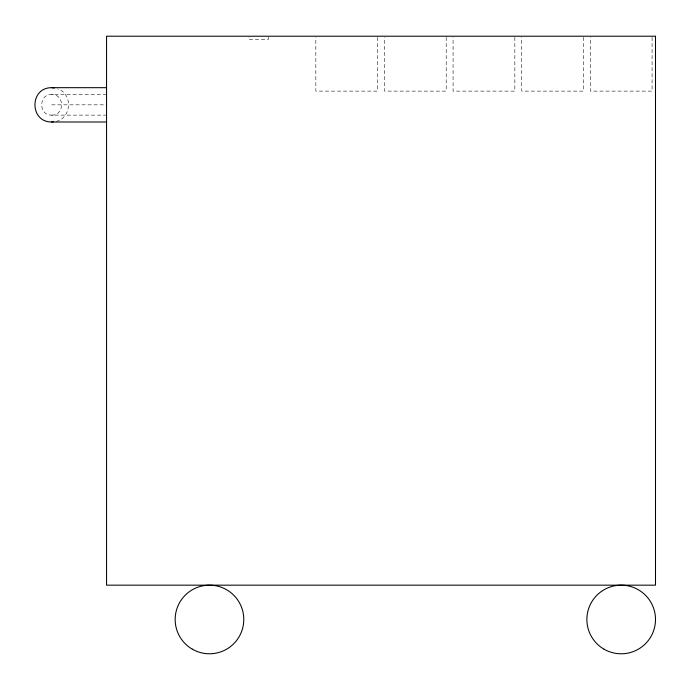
<?xml version="1.0" encoding="UTF-8"?>
<svg xmlns="http://www.w3.org/2000/svg" width="690" height="690" viewBox="0 0 690 690"><rect width="100%" height="100%" fill="white"/><g stroke="black" fill="none" stroke-linecap="round" stroke-linejoin="round"><path stroke-width="0.52" stroke-dasharray="3.45 2.59" d="M56.097 121.406C71.657 118.033 73.002 93.711 57.753 88.95M106.553 94.539L51.655 94.539C38.433 94.038 38.433 115.627 51.655 115.126L106.553 115.126M51.655 115.126C64.877 115.627 64.877 94.038 51.655 94.539M51.655 104.837L106.553 104.837M652.067 37.295L652.067 91.115L590.312 91.115L590.312 37.295M583.447 37.295L583.447 91.115L521.692 91.115L521.692 37.295M514.835 37.295L514.835 91.115L453.071 91.115L453.071 37.295M446.214 37.295L446.214 91.115L384.459 91.115L384.459 37.295M377.594 37.295L377.594 91.115L315.839 91.115L315.839 37.295M268.229 37.07L268.229 39.649L249.021 39.649L249.021 37.07"/><path stroke-width="1.03" d="M106.553 87.682L51.655 87.682C29.385 87.449 29.385 122.216 51.655 121.992L106.553 121.992M51.655 121.992L53.432 121.759M51.655 87.682L54.32 88.027M655.5 36.216L106.553 36.216L106.553 585.163L655.5 585.163L655.5 36.216M604.035 649.187A34.31 34.31 0 0 0 655.5 619.473A34.31 34.31 0 0 0 604.035 589.76A34.31 34.31 0 0 0 604.035 649.187M192.32 649.187A34.31 34.31 0 0 0 243.786 619.473A34.31 34.31 0 0 0 192.32 589.76A34.31 34.31 0 0 0 192.32 649.187"/></g></svg>
